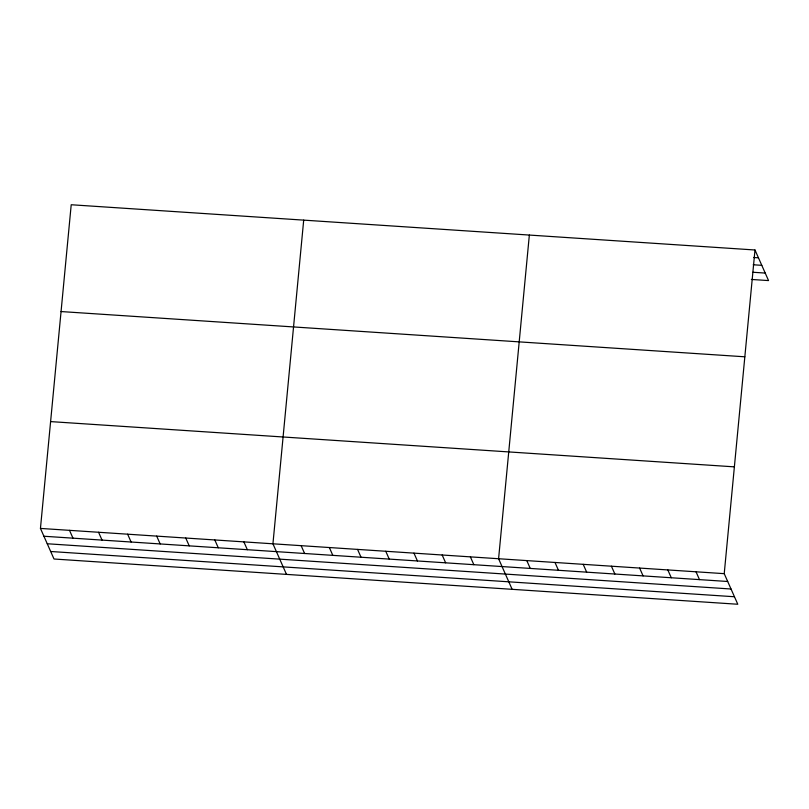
<?xml version="1.0" encoding="UTF-8"?>
<svg xmlns="http://www.w3.org/2000/svg" width="809" height="809" viewBox="0 0 809 809"><rect width="100%" height="100%" fill="white"/><g stroke="black" fill="none" stroke-linecap="round" stroke-linejoin="round"><path stroke-width="1.21" d="M754.989 249.991L724.227 573.662L737.788 604.252L54.011 559.009L40.45 528.419L71.212 204.748L754.989 249.991L768.55 280.581L751.379 279.449M303.699 220.129L272.936 543.8L286.497 574.39M529.349 235.055L498.587 558.736L512.137 589.326M753.553 257.495L758.458 257.818M753.209 264.765L761.795 265.332M752.957 272.259L765.223 273.068M61.059 311.556L744.836 356.799M50.603 421.6L734.38 466.854M40.45 528.419L724.227 573.662M43.919 536.246L727.696 581.489M47.246 543.759L731.023 589.003M50.674 551.495L734.461 596.749M696.023 571.801L699.492 579.628M667.819 569.93L671.288 577.757M639.616 568.06L643.084 575.897M611.402 566.199L614.87 574.026M583.198 564.328L586.667 572.155M554.994 562.467L558.463 570.294M526.79 560.597L530.259 568.424M470.373 556.865L473.841 564.692M442.169 554.994L445.638 562.821M413.965 553.134L417.434 560.961M385.762 551.263L389.23 559.09M357.548 549.402L361.026 557.229M329.344 547.531L332.812 555.358M301.14 545.671L304.609 553.498M243.873 541.878L247.342 549.705M214.81 539.957L218.278 547.784M185.757 538.025L189.225 545.863M156.693 536.104L160.162 543.931M127.63 534.183L131.098 542.01M98.567 532.261L102.035 540.088M69.513 530.34L72.982 538.167"/></g></svg>
